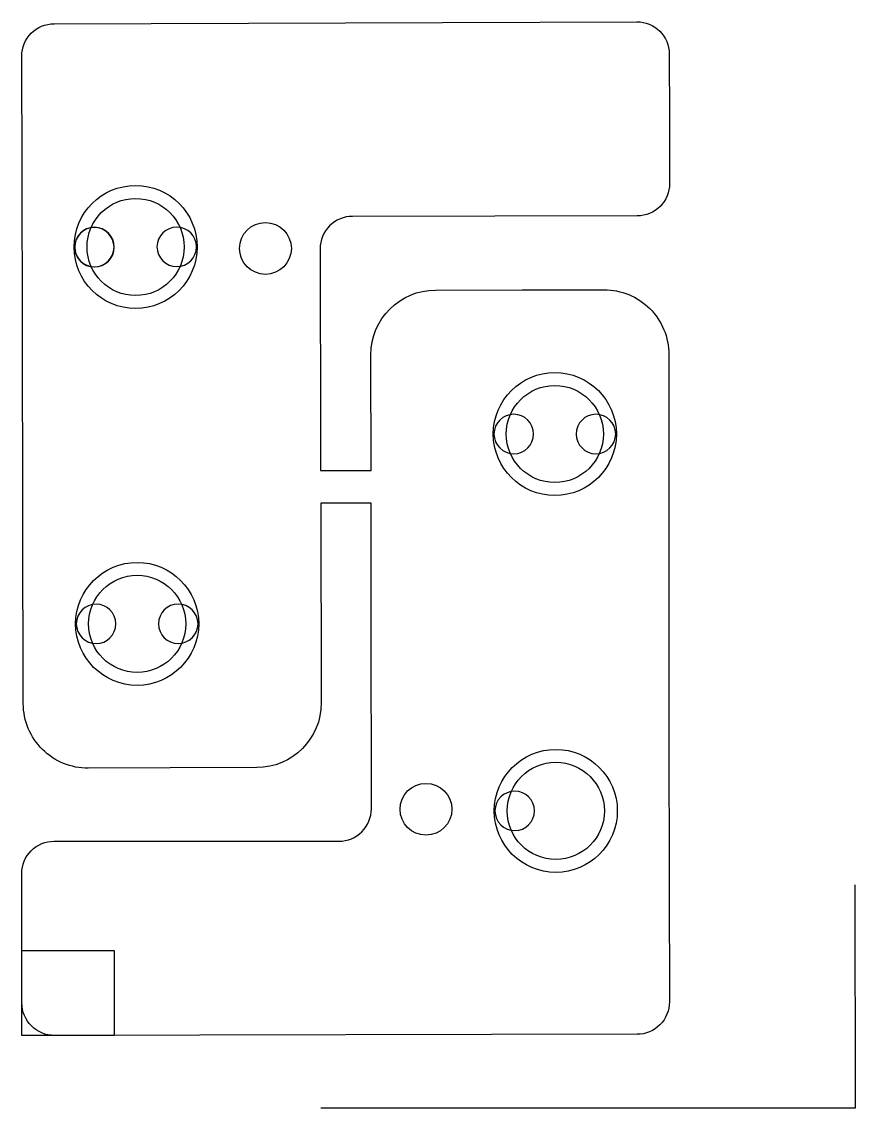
# Model space of a CAD drawing. Header units: inches. Extents: x 0 to 25.7, y -2.3 to 31.3.
import ezdxf

# ---------------------------------------------------------------- set-up
doc = ezdxf.new("R2010")
doc.units = ezdxf.units.IN
doc.header["$MEASUREMENT"] = 0
doc.layers.add('17', color=110, linetype='Continuous')
doc.layers.add('poket', color=1, linetype='Continuous')

# ---------------------------------------------------------------- blocks, each defined once
blk = doc.blocks.new('ROUNDP')
blk.add_circle((0, 0), 0.5)

msp = doc.modelspace()

# ---------------------------------------------------------------- linework, layer by layer
for p, q in [((25.731, 4.654), (25.744, -2.251)), ((25.744, -2.251), (9.236, -2.251))]:
    msp.add_line(p, q)
msp.add_lwpolyline([(0, 2.622), (2.851, 2.622), (2.851, 0), (0, 0)], close=True)
for centre, radius in [((3.517, 24.352), 1.9), ((3.517, 24.352), 1.5), ((16.465, 18.575), 1.9), ((16.465, 18.575), 1.5), ((3.565, 12.711), 1.9), ((3.565, 12.711), 1.5), ((16.495, 6.934), 1.9), ((16.495, 6.934), 1.5)]:
    msp.add_circle(centre, radius)
at = {"layer": 'poket'}
for points in [[(0, 2.998), (0, 4.998, -0.414214), (1, 5.998), (9.798, 5.998, 0.414485), (10.798, 6.999), (10.792, 12.866), (10.789, 16.444), (9.234, 16.444), (9.25, 10.273, -0.413733), (7.256, 8.27), (4.581, 8.26), (2.055, 8.252, -0.414694), (0.049, 10.248), (0.028, 21.845), (0.012, 26.645), (0, 30.245, -0.414214), (0.997, 31.248), (18.997, 31.309, -0.414214), (20, 30.313), (20.007, 28.313, -0.000926), (20.007, 28.309)], [(20.007, 28.313), (20.01, 26.313, -0.414214), (19.011, 25.311), (10.214, 25.298, 0.414485), (9.215, 24.295), (9.23, 18.428), (9.232, 17.444), (10.788, 17.444), (10.785, 21.021, -0.413733), (12.781, 23.022), (15.457, 23.027), (17.982, 23.031, -0.414694), (19.986, 21.032), (19.988, 9.435), (19.997, 4.635), (20.004, 1.035, -0.414214), (19.006, 0.033), (1.006, 0, -0.414214), (0.004, 0.998), (0, 2.998, -0.000926), (0, 3.002)]]:
    msp.add_lwpolyline(points, format="xyb", dxfattribs=at)
for centre in [(7.527, 24.307), (12.485, 6.985)]:
    msp.add_circle(centre, 0.8, dxfattribs=at)

# ---------------------------------------------------------------- block references
at = {"layer": '17'}
for p, xscale, yscale, rotation in [((2.241, 24.346), -1.2192, 1.2192, 180), ((2.241, 24.346), -1.2192, 1.2192, 180), ((2.247, 24.35), -1.219199999999999, 1.219199999999999, 180.0878967197546), ((2.247, 24.35), -1.219199999999999, 1.219199999999999, 180.0878967197546), ((4.787, 24.354), -1.219199999999999, 1.219199999999999, 180.0878967197546), ((4.787, 24.354), -1.219199999999999, 1.219199999999999, 180.0878967197546), ((2.295, 12.709), -1.219199999999999, 1.219199999999999, 180.0878967197546), ((4.835, 12.713), -1.219199999999999, 1.219199999999999, 180.0878967197546)]:
    msp.add_blockref('ROUNDP', p, dxfattribs=dict(at, xscale=xscale, yscale=yscale, rotation=rotation))
at = {"layer": '17', "xscale": -1.2192, "yscale": 1.2192}
for p in [(15.195, 18.575), (17.735, 18.575), (15.225, 6.934), (15.225, 6.934)]:
    msp.add_blockref('ROUNDP', p, dxfattribs=at)

doc.saveas('drawing.dxf')
